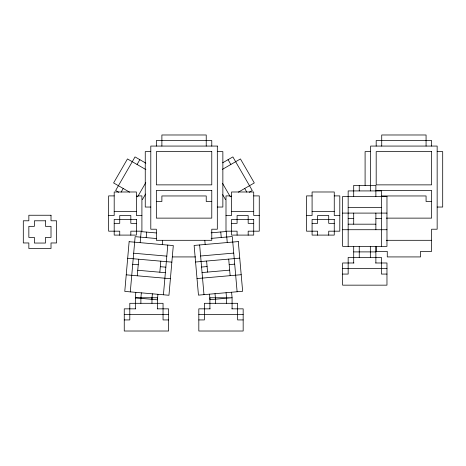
<?xml version="1.0" encoding="UTF-8"?>
<svg xmlns="http://www.w3.org/2000/svg" width="466" height="466" viewBox="0 0 466 466"><rect width="100%" height="100%" fill="white"/><g stroke="black" fill="none" stroke-linecap="round" stroke-linejoin="round"><path stroke-width="0.7" d="M130.299 291.879L135.134 236.658L156.529 238.534M135.822 292.363L135.338 297.885L157.426 299.819L157.91 294.296M137.272 275.796L138.722 259.23M140.173 242.664L141.14 231.619L156.32 232.948M140.86 298.368L141.344 292.846M146.178 237.625L146.662 232.103M151.904 299.335L152.388 293.813M159.844 272.208L160.811 261.164M162.261 244.598L162.622 240.456M163.432 294.78L167.783 245.081M121.131 192.085L123.21 188.485M137.068 164.481L139.835 159.681M145.782 182.643L137.61 196.798L136.369 196.081M142.41 199.57L145.608 194.031M222.672 162.797L232.872 156.908L252.275 190.512L249.275 192.248M222.445 169.333L240.444 158.941L254.302 182.94L238.353 192.149M231.538 196.081L230.303 196.798L222.486 183.26M211.098 232.825L226.284 231.491L227.251 242.536M211.092 238.388L232.289 236.536L237.118 291.751M200.607 255.997L233.74 253.096M195.569 262.003L239.745 258.141M201.574 267.041L207.09 266.558M229.179 264.624L234.701 264.14M202.052 272.563L229.662 270.146M197.013 278.569L241.19 274.707M150.798 151.613L145.252 151.613L145.252 207.044L150.798 207.044M217.313 151.613L222.859 151.613L222.859 207.044L217.313 207.044M370.639 151.613L365.094 151.613L365.094 185.445M437.155 151.613L442.7 151.613L442.7 207.044L437.155 207.044M376.184 190.413L431.615 190.413L431.615 218.129L386.262 218.129M114.193 195.901L108.654 195.901L108.654 231.177L119.739 231.177L119.739 235.155M137.755 195.901L141.909 195.901L141.909 231.177L130.824 231.177L130.824 235.155M230.157 195.901L225.998 195.901L225.998 231.177L237.089 231.177L237.089 235.155M253.714 195.901L259.259 195.901L259.259 231.177L248.174 231.177L248.174 235.155M312.086 195.901L306.541 195.901L306.541 231.177L317.626 231.177L317.626 235.155M334.256 195.901L339.801 195.901L339.801 231.177L328.716 231.177L328.716 235.155M381.724 195.959L426.07 195.959L426.07 201.498L431.615 201.498M156.343 201.498L161.883 201.498L161.883 195.959L206.228 195.959L206.228 201.498L211.774 201.498M348.16 207.556L381.421 207.556M114.193 211.581L136.369 211.581M231.544 211.581L253.714 211.581M312.086 211.581L334.256 211.581M342.621 213.096L386.966 213.096M108.654 215.502L114.193 215.502L114.193 191.986L136.369 191.986L136.369 215.502L141.909 215.502M225.998 215.502L231.544 215.502L231.544 191.986L253.714 191.986L253.714 215.502L259.259 215.502M306.541 215.502L312.086 215.502L312.086 191.986L334.256 191.986L334.256 215.502L339.801 215.502M348.16 218.641L353.706 218.641M375.876 218.641L381.421 218.641M114.193 223.342L119.739 223.342L119.739 215.502L130.824 215.502L130.824 223.342L136.369 223.342M231.544 223.342L237.089 223.342L237.089 215.502L248.174 215.502L248.174 223.342L253.714 223.342M312.086 223.342L317.626 223.342L317.626 215.502L328.716 215.502L328.716 223.342L334.256 223.342M348.16 224.181L375.876 224.181M342.621 229.726L386.966 229.726M386.262 240.305L431.615 240.305M353.706 251.896L375.876 251.896M172.49 256.929L195.627 256.929M353.944 262.987L342.621 262.987L342.621 285.157L386.966 285.157L386.966 262.987L375.637 262.987M342.621 268.527L386.966 268.527M342.621 274.072L348.16 274.072L348.16 257.442L381.421 257.442L381.421 274.072L386.966 274.072M135.583 308.847L124.253 308.847L124.253 331.017L168.599 331.017L168.599 308.847L157.269 308.847M210.149 308.847L198.819 308.847L198.819 331.017L243.165 331.017L243.165 308.847L231.841 308.847M124.253 314.387L168.599 314.387M198.819 314.387L243.165 314.387M124.253 319.932L129.798 319.932L129.798 303.302L163.053 303.302L163.053 319.932L168.599 319.932M198.819 319.932L204.364 319.932L204.364 303.302L237.625 303.302L237.625 319.932L243.165 319.932M133.684 253.224L166.816 256.125M127.678 258.263L171.855 262.131M132.717 264.269L138.239 264.752M160.327 266.686L165.849 267.169M137.755 270.274L165.366 272.692M126.228 274.829L170.405 278.697M145.841 163.147L135.035 156.908L115.638 190.512L118.638 192.248M145.893 169.577L127.463 158.941L113.605 182.94L129.56 192.149M228.072 159.681L230.845 164.481M244.702 188.485L246.782 192.085M222.661 194.648L225.503 199.57M228.701 259.102L230.146 275.668M231.596 292.234L232.08 297.757L232.08 308.847M220.762 231.975L221.245 237.497M226.074 292.718L226.558 298.24M215.03 293.685L215.513 299.207M204.801 240.328L205.162 244.469M206.613 261.036L207.574 272.08M209.508 294.168L209.991 299.69L232.08 297.757L209.91 297.757L209.91 308.847M199.64 244.953L203.986 294.652M431.615 146.068L431.615 140.528L376.184 140.528L376.184 146.068M426.07 146.068L426.07 134.983L381.724 134.983L381.724 146.068M381.421 246.357L381.421 190.926L348.16 190.926L348.16 246.357M376.184 246.537L376.184 251.39L387.269 251.39L387.269 256.929L420.53 256.929L420.53 251.39L431.615 251.39L431.615 229.214L437.155 229.214L437.155 146.068L370.639 146.068L370.639 185.835M375.876 196.466L375.876 185.381L353.706 185.381L353.706 196.466M375.876 213.096L375.876 229.726M375.876 246.357L375.876 262.987M370.336 185.381L370.336 190.926M370.336 246.357L370.336 257.442M359.251 185.381L359.251 190.926M359.251 246.357L359.251 257.442M353.706 213.096L353.706 224.181M353.706 246.357L353.706 262.987M226.534 297.757L226.534 303.302M215.449 297.757L215.449 303.302M211.774 146.068L211.774 140.528L156.343 140.528L156.343 146.068M206.228 146.068L206.228 134.983L161.883 134.983L161.883 146.068M157.514 308.847L157.514 297.757L135.35 297.757L135.338 308.847M151.968 297.757L151.968 303.302M140.883 297.757L140.883 303.302M129.129 241.697L124.777 291.396L168.954 295.263L173.305 245.565L129.129 241.697M238.295 241.574L194.118 245.436L198.464 295.135L242.64 291.267L238.295 241.574M217.313 146.068L150.798 146.068L150.798 229.214L156.343 229.214L156.343 240.305L211.774 240.305L211.774 229.214L217.313 229.214L217.313 146.068M211.774 151.613L156.343 151.613L156.343 184.868L211.774 184.868L211.774 151.613M431.615 151.613L376.184 151.613L376.184 184.868L431.615 184.868L431.615 151.613M211.774 190.413L156.343 190.413L156.343 218.129L211.774 218.129L211.774 190.413M386.966 196.466L342.621 196.466L342.621 246.357L386.966 246.357L386.966 196.466M51.015 215.245L28.845 215.245L28.845 220.791L23.3 220.791L23.3 242.961L28.845 242.961L28.845 248.506L51.015 248.506L51.015 242.961L56.561 242.961L56.561 220.791L51.015 220.791L51.015 215.245M136.369 219.422L114.193 219.422L114.193 235.097L136.369 235.097L136.369 219.422M253.714 219.422L231.544 219.422L231.544 235.097L253.714 235.097L253.714 219.422M334.256 219.422L312.086 219.422L312.086 235.097L334.256 235.097L334.256 219.422M45.47 220.791L34.385 220.791L34.385 226.336L28.845 226.336L28.845 237.421L34.385 237.421L34.385 243.048L45.47 243.048L45.47 237.421L51.015 237.421L51.015 226.336L45.47 226.336L45.47 220.791"/></g></svg>
